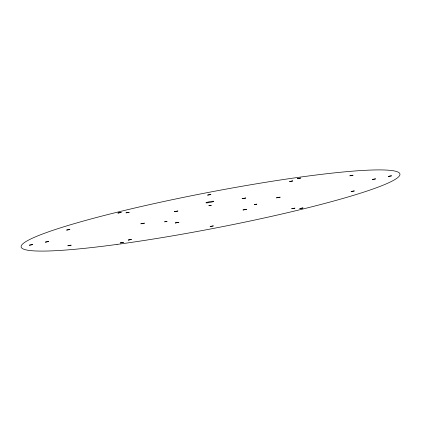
<?xml version="1.0" encoding="UTF-8"?>
<svg xmlns="http://www.w3.org/2000/svg" width="421" height="421" viewBox="0 0 421 421"><rect width="100%" height="100%" fill="white"/><g stroke="black" fill="none" stroke-linecap="round" stroke-linejoin="round"><path stroke-width="0.63" d="M166.984 221.351L164.6 221.814L166.99 221.367M254.41 204.606L256.789 204.148M256.784 204.185L254.426 204.638M67.913 245.78L71.102 245.175L67.913 245.78M117.98 213.047L121.164 212.442L117.98 213.047M126.058 212.847L129.247 212.242L126.068 212.837M174.357 211.684L177.941 211.005L174.383 211.658M243.059 209.984L246.643 209.3L243.085 209.953M291.753 208.748L294.942 208.137L291.758 208.732M299.836 208.548L303.025 207.937L299.857 208.521M349.898 175.815L353.087 175.204L349.904 175.799M29.428 245.175L32.617 244.575L29.428 245.175M45.384 242.117L48.568 241.517L45.384 242.117M140.903 223.819L144.492 223.146L140.919 223.804M207.658 195.076L210.842 194.481L207.658 195.076M210.158 226.509L213.347 225.909L210.19 226.482M276.513 197.844L280.097 197.17L276.513 197.844M372.432 179.472L375.621 178.872L372.464 179.441M388.388 176.415L391.572 175.815L388.399 176.404M66.671 230.061L69.854 229.466L66.671 230.061M120.359 242.917L123.542 242.328L120.374 242.901M128.231 240.059L131.415 239.47L128.231 240.059M175.257 222.962L178.841 222.299L175.257 222.962M242.164 198.691L245.748 198.023L242.164 198.691M289.59 181.519L292.774 180.925L289.59 181.519M297.463 178.662L300.647 178.072L297.473 178.646M351.151 191.523L354.34 190.929L351.167 191.508M208.916 205.727L211.295 205.28L208.953 205.706M117.027 244.412A192.902 18.156 -10.9 0 0 399.95 174.21A192.902 18.156 -10.9 0 0 114.523 212.879A192.902 18.156 -10.9 0 0 117.027 244.412M207.863 202.78A4.063 0.384 -10.9 0 0 213.815 201.301A4.063 0.384 -10.9 0 0 207.811 202.117A4.063 0.384 -10.9 0 0 207.863 202.78"/></g></svg>
